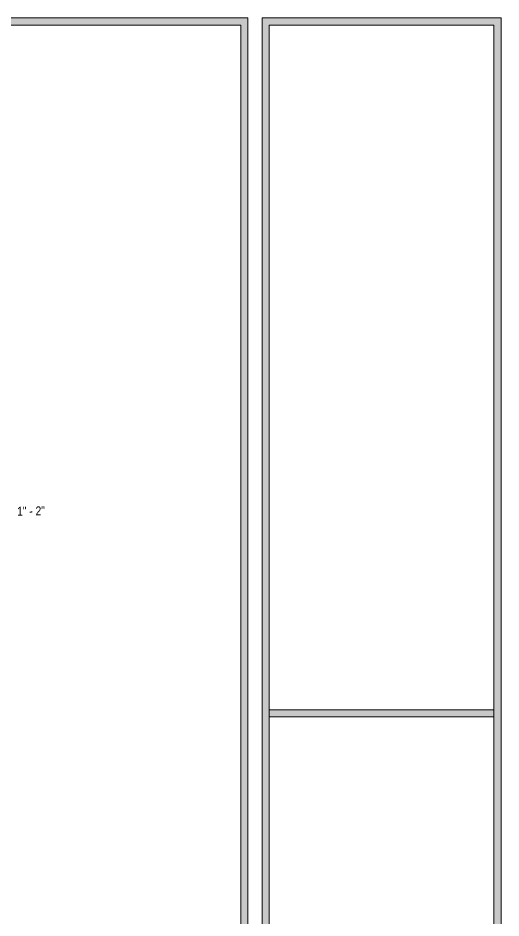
# Model space of a CAD drawing. Header units: inches. Extents: x -22 to 84, y -21 to 19.
# Drawn here: x 67.26 to 75.73, y 3.28 to 19.05 of the extents above; entities that cross this region are included whole.
import ezdxf

# ---------------------------------------------------------------- set-up
doc = ezdxf.new("R2010")
doc.units = ezdxf.units.IN
doc.header["$MEASUREMENT"] = 0
doc.layers.get('0').update_dxf_attribs({"lineweight": 0})
doc.layers.add('.ATI-TEXT', color=7, linetype='Continuous', lineweight=0)
doc.layers.add('G-ANNO-TTLB', color=7, linetype='Continuous', lineweight=0)

msp = doc.modelspace()

# ---------------------------------------------------------------- hatches: boundary and pattern name
at = {"layer": 'G-ANNO-TTLB', "true_color": 0xff00ff, "transparency": 33554687}
h = msp.add_hatch(color=6, dxfattribs=at)
edge = h.paths.add_edge_path()
edge.add_spline(control_points=[(71.289, -15.074), (71.289, -15.074), (30.602, -15.074), (30.602, -15.074), (30.602, -15.074), (30.602, 19.051), (30.602, 19.051), (30.602, 19.051), (71.289, 19.051), (71.289, 19.051), (71.289, 19.051), (71.289, -15.074), (71.289, -15.074)], knot_values=[0, 0, 0, 0, 1, 1, 1, 2, 2, 2, 3, 3, 3, 4, 4, 4, 4], degree=3, periodic=0)
edge = h.paths.add_edge_path()
edge.add_spline(control_points=[(30.727, 18.926), (30.727, 18.926), (30.727, -14.949), (30.727, -14.949), (30.727, -14.949), (71.164, -14.949), (71.164, -14.949), (71.164, -14.949), (71.164, 18.926), (71.164, 18.926), (71.164, 18.926), (30.727, 18.926), (30.727, 18.926)], knot_values=[0, 0, 0, 0, 1, 1, 1, 2, 2, 2, 3, 3, 3, 4, 4, 4, 4], degree=3, periodic=0)
edge.add_line((30.727, 18.926), (30.727, 18.926))
h = msp.add_hatch(color=6, dxfattribs=at)
edge = h.paths.add_edge_path()
edge.add_spline(control_points=[(75.727, 19.051), (75.727, 19.051), (75.727, -15.074), (75.727, -15.074), (75.727, -15.074), (71.54, -15.074), (71.54, -15.074), (71.54, -15.074), (71.54, 19.051), (71.54, 19.051), (71.54, 19.051), (75.727, 19.051), (75.727, 19.051)], knot_values=[0, 0, 0, 0, 1, 1, 1, 2, 2, 2, 3, 3, 3, 4, 4, 4, 4], degree=3, periodic=0)
edge = h.paths.add_edge_path()
edge.add_spline(control_points=[(75.602, 18.926), (75.602, 18.926), (71.665, 18.926), (71.665, 18.926), (71.665, 18.926), (71.665, -14.949), (71.665, -14.949), (71.665, -14.949), (75.602, -14.949), (75.602, -14.949), (75.602, -14.949), (75.602, 18.926), (75.602, 18.926)], knot_values=[0, 0, 0, 0, 1, 1, 1, 2, 2, 2, 3, 3, 3, 4, 4, 4, 4], degree=3, periodic=0)
edge.add_line((75.602, 18.926), (75.602, 18.926))
msp.add_hatch(color=6, dxfattribs=at).paths.add_polyline_path([(75.602, 6.803), (71.665, 6.803), (71.665, 6.928), (75.602, 6.928)])

# ---------------------------------------------------------------- linework, layer by layer
at = {"color": 18, "lineweight": 0, "true_color": 0x000000}
msp.add_lwpolyline([(30.727, -14.949), (30.727, 18.926), (71.164, 18.926), (71.164, -14.949)], close=True, dxfattribs=at)
at = {"layer": 'G-ANNO-TTLB', "color": 6, "lineweight": 9, "true_color": 0xff00ff}
for p, q in [((71.289, 19.051), (30.602, 19.051)), ((71.164, 18.926), (30.727, 18.926)), ((30.727, 18.926), (71.164, 18.926)), ((71.164, -14.949), (71.164, 18.926)), ((71.164, 18.926), (71.164, -14.949)), ((71.289, -15.074), (71.289, 19.051)), ((75.727, 19.051), (71.54, 19.051)), ((71.54, 19.051), (71.54, -15.074)), ((71.665, -14.949), (71.665, 18.926)), ((71.665, 18.926), (75.602, 18.926)), ((75.602, 18.926), (75.602, -14.949)), ((75.727, -15.074), (75.727, 19.051)), ((71.665, 6.928), (71.665, 6.803)), ((71.665, 6.803), (75.602, 6.803)), ((75.602, 6.803), (75.602, 6.928))]:
    msp.add_line(p, q, dxfattribs=at)
at = {"layer": 'G-ANNO-TTLB'}
msp.add_lwpolyline([(75.602, 6.803), (71.665, 6.803), (71.665, 6.928), (75.602, 6.928)], close=True, dxfattribs=at)
for points in [[(71.289, -15.074), (71.289, -15.074), (30.602, -15.074), (30.602, -15.074), (30.602, -15.074), (30.602, 19.051), (30.602, 19.051), (30.602, 19.051), (71.289, 19.051), (71.289, 19.051), (71.289, 19.051), (71.289, -15.074), (71.289, -15.074)], [(30.727, 18.926), (30.727, 18.926), (30.727, -14.949), (30.727, -14.949), (30.727, -14.949), (71.164, -14.949), (71.164, -14.949), (71.164, -14.949), (71.164, 18.926), (71.164, 18.926), (71.164, 18.926), (30.727, 18.926), (30.727, 18.926)], [(75.727, 19.051), (75.727, 19.051), (75.727, -15.074), (75.727, -15.074), (75.727, -15.074), (71.54, -15.074), (71.54, -15.074), (71.54, -15.074), (71.54, 19.051), (71.54, 19.051), (71.54, 19.051), (75.727, 19.051), (75.727, 19.051)], [(75.602, 18.926), (75.602, 18.926), (71.665, 18.926), (71.665, 18.926), (71.665, 18.926), (71.665, -14.949), (71.665, -14.949), (71.665, -14.949), (75.602, -14.949), (75.602, -14.949), (75.602, -14.949), (75.602, 18.926), (75.602, 18.926)]]:
    msp.add_open_spline(points, degree=3, knots=[0, 0, 0, 0, 1, 1, 1, 2, 2, 2, 3, 3, 3, 4, 4, 4, 4], dxfattribs=at)

# ---------------------------------------------------------------- texts
at = {"layer": '.ATI-TEXT', "insert": (67.247, 10.33), "char_height": 0.2, "attachment_point": 7, "rotation": 0.9999}
msp.add_mtext('\\C1;\\c255;\\FArial Narrow|b0|i0|c1;\\H0.156298;\\W1.000002;1" - 2"', dxfattribs=at)

doc.saveas('drawing.dxf')
